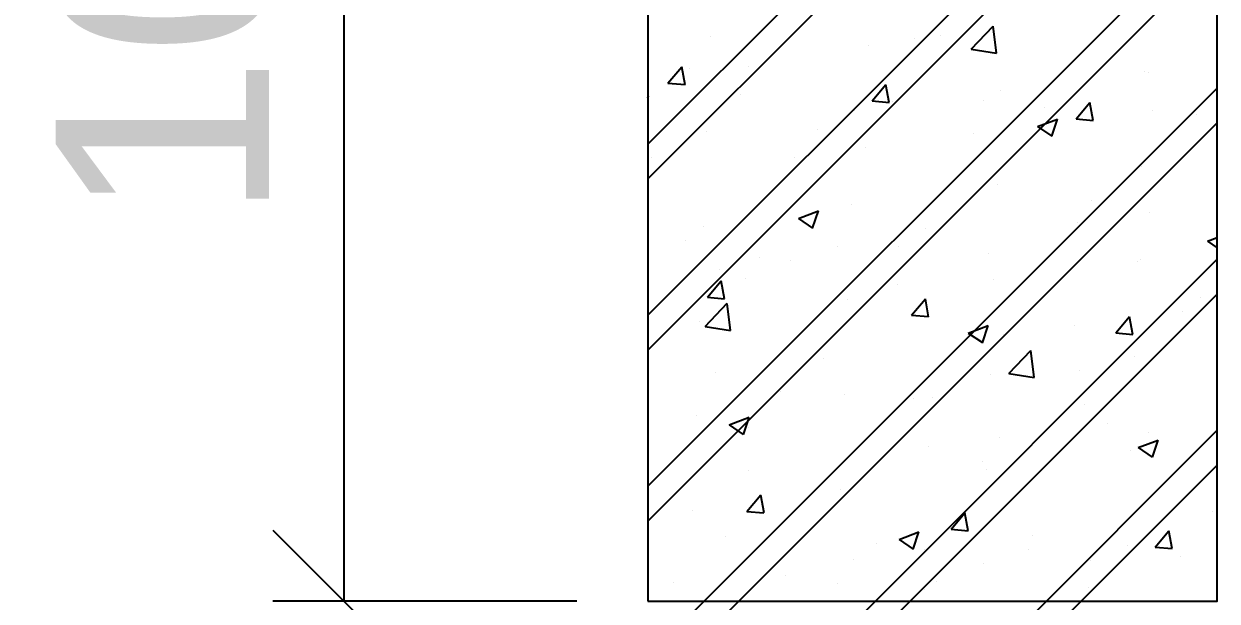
# Model space of a CAD drawing. Extents: x -1041800 to 1211622, y -13029 to 106851.
# Drawn here: x 97464 to 98303, y 13669 to 14074 of the extents above; entities that cross this region are included whole.
import ezdxf

# ---------------------------------------------------------------- set-up
doc = ezdxf.new("R2010")
doc.units = 0
doc.header["$MEASUREMENT"] = 0
doc.layers.get('0').update_dxf_attribs({"lineweight": 5})
doc.layers.add('Hatch', color=250, linetype='Continuous')
doc.layers.add('VAN', color=7, linetype='Continuous')
doc.styles.get("Standard").update_dxf_attribs({"font": 'arial.ttf'})
doc.dimstyles.new('TL100', dxfattribs={"dimscale": 0, "dimtxt": 200, "dimasz": 100, "dimexe": 50, "dimexo": 50, "dimgap": 50, "dimtad": 1, "dimdec": 0, "dimtxsty": 'Standard', "dimblk": 'OBLIQUE', "dimcen": 2.5, "dimclrd": 6, "dimclre": 6, "dimclrt": 3, "dimadec": 0, "dimazin": 0, "dimtfac": 1, "dimtdec": 0, "dimtmove": 0, "dimatfit": 3, "dimldrblk": 'OBLIQUE', "dimfxl": 1, "dimarcsym": 0})

# ---------------------------------------------------------------- blocks, each defined once
blk = doc.blocks.new('_Oblique')
at = {"color": 0, "linetype": 'ByBlock', "lineweight": -2}
blk.add_line((-0.5, -0.5), (0.5, 0.5), dxfattribs=at)
blk = doc.blocks.new('*D158')
at = {"layer": 'Defpoints', "color": 0, "transparency": 16777216}
for p in [(97688.99, 14668.62), (97902.55, 14668.62), (97902.55, 13668.62)]:
    blk.add_point(p, dxfattribs=at)
at = {"layer": 'VAN', "color": 6, "lineweight": -2, "transparency": 16777216}
for p, q in [((97852.55, 14668.62), (97638.99, 14668.62)), ((97688.99, 13668.62), (97688.99, 14668.62)), ((97852.55, 13668.62), (97638.99, 13668.62))]:
    blk.add_line(p, q, dxfattribs=at)
at = {"layer": 'VAN', "color": 6, "lineweight": -2, "transparency": 16777216, "xscale": 100, "yscale": 100, "zscale": 100}
for p, rotation in [((97688.99, 14668.62), 90), ((97688.99, 13668.62), 270)]:
    blk.add_blockref('_Oblique', p, dxfattribs=dict(at, rotation=rotation))
at = {"layer": 'VAN', "color": 3, "transparency": 16777216, "insert": (97562.41, 14168.62), "char_height": 150, "attachment_point": 5, "rotation": 90}
blk.add_mtext('1000', dxfattribs=at)

msp = doc.modelspace()

# ---------------------------------------------------------------- linework, layer by layer
at = {"layer": 'Hatch', "linetype": 'Continuous'}
for p, q in [((97902.55, 13989.87), (98302.55, 14389.87)), ((97902.55, 13965.37), (98302.55, 14365.37)), ((97902.55, 13869.66), (98302.55, 14269.66)), ((97902.55, 13845.16), (98302.55, 14245.16)), ((97902.55, 13749.45), (98302.55, 14149.45)), ((97902.55, 13724.95), (98302.55, 14124.95)), ((98129.64, 14056.59), (98145.22, 14072.83)), ((98147.43, 14053.77), (98145.23, 14072.76)), ((97946.35, 14065.29), (97946.35, 14065.29)), ((98090.11, 14064.18), (98090.11, 14064.18)), ((98107.93, 14066.05), (98107.93, 14066.05)), ((98057.86, 14059.46), (98057.86, 14059.46)), ((98129.64, 14056.59), (98147.42, 14053.83)), ((97916.64, 14032.71), (97926.29, 14044.2)), ((97928.61, 14031.59), (97926.3, 14044.12)), ((97931.55, 14042.83), (97931.55, 14042.83)), ((97973.48, 14044.16), (97973.48, 14044.16)), ((98251.5, 14040.59), (98251.5, 14040.59)), ((98254.67, 14040.29), (98254.67, 14040.29)), ((97916.64, 14032.71), (97928.6, 14031.66)), ((98060.1, 14020.16), (98069.74, 14031.65)), ((98072.06, 14019.04), (98069.75, 14031.57)), ((97502.55, 13229.24), (98302.55, 14029.24)), ((97902.55, 14023.37), (97902.92, 14023.51)), ((97902.55, 14022.32), (97902.93, 14023.44)), ((97967.63, 14024.45), (97967.63, 14024.45)), ((98150.48, 14027.79), (98150.48, 14027.79)), ((98047.79, 14013.71), (98047.79, 14013.71)), ((98060.1, 14020.16), (98072.05, 14019.11)), ((98074.4, 14019.94), (98074.4, 14019.94)), ((98138.04, 14020.27), (98138.04, 14020.27)), ((98181.16, 14015.43), (98181.16, 14015.43)), ((98203.55, 14007.61), (98213.19, 14019.1)), ((98215.51, 14006.49), (98213.2, 14019.02)), ((98257.38, 14013.77), (98257.38, 14013.77)), ((97502.55, 13204.74), (98302.55, 14004.74)), ((98176.34, 14002.12), (98190.35, 14007.5)), ((98186.3, 13995.34), (98190.36, 14007.42)), ((98203.55, 14007.61), (98215.5, 14006.56)), ((98287.93, 14010.92), (98287.93, 14010.92)), ((97943.92, 13998.71), (97943.92, 13998.71)), ((98021.4, 14000.25), (98021.4, 14000.25)), ((98131.07, 13997.14), (98131.07, 13997.14)), ((98176.34, 14002.12), (98186.29, 13995.41)), ((97904.76, 13980.23), (97904.76, 13980.23)), ((98005.25, 13980.58), (98005.25, 13980.58)), ((98055.32, 13987.17), (98055.32, 13987.17)), ((98249.07, 13974.02), (98249.07, 13974.02)), ((98148.05, 13961.21), (98148.05, 13961.21)), ((98045.36, 13947.13), (98045.36, 13947.13)), ((98214.42, 13950.28), (98214.42, 13950.28)), ((98008.3, 13937.61), (98022.3, 13942.99)), ((98008.3, 13937.61), (98018.25, 13930.9)), ((98018.26, 13930.83), (98022.31, 13942.91)), ((98254.83, 13941.48), (98254.83, 13941.48)), ((97941.48, 13932.13), (97941.48, 13932.13)), ((98097.78, 13930.26), (98097.78, 13930.26)), ((98204.76, 13934.89), (98204.76, 13934.89)), ((97928.68, 13922.25), (97928.68, 13922.25)), ((98295.72, 13921.6), (98302.55, 13924.22)), ((98295.72, 13921.6), (98302.55, 13916.99)), ((98035.45, 13917.74), (98035.45, 13917.74)), ((98078.45, 13918.26), (98078.45, 13918.26)), ((98142.21, 13913.23), (98142.21, 13913.23)), ((97502.55, 13109.03), (98302.55, 13909.03)), ((97981.14, 13910.24), (97981.14, 13910.24)), ((98002.7, 13908.29), (98002.7, 13908.29)), ((98246.64, 13907.44), (98246.64, 13907.44)), ((98248.98, 13908.72), (98248.98, 13908.72)), ((97952.64, 13901.7), (97952.64, 13901.7)), ((97970.85, 13895.39), (97970.85, 13895.39)), ((97944.39, 13882.27), (97954.04, 13893.76)), ((97956.36, 13881.15), (97954.05, 13893.69)), ((98077.62, 13890.88), (98077.62, 13890.88)), ((98145.62, 13894.63), (98145.62, 13894.63)), ((97502.55, 13084.53), (98302.55, 13884.53)), ((97944.39, 13882.27), (97956.35, 13881.22)), ((98042.93, 13880.55), (98042.93, 13880.55)), ((98087.85, 13869.72), (98097.49, 13881.21)), ((98099.81, 13868.6), (98097.5, 13881.14)), ((98184.38, 13886.37), (98184.38, 13886.37)), ((98291.15, 13881.86), (98291.15, 13881.86)), ((97942.71, 13861.77), (97958.28, 13878)), ((97960.5, 13858.95), (97958.29, 13877.94)), ((98277.96, 13872.57), (98277.96, 13872.57)), ((97939.05, 13865.56), (97939.05, 13865.56)), ((97942.71, 13861.77), (97960.49, 13859.01)), ((98087.85, 13869.72), (98099.8, 13868.67)), ((98127.68, 13857.09), (98141.68, 13862.47)), ((98137.64, 13850.31), (98141.69, 13862.39)), ((98202.22, 13862.6), (98202.22, 13862.6)), ((98231.3, 13857.17), (98240.94, 13868.66)), ((98243.26, 13856.05), (98240.95, 13868.58)), ((98127.68, 13857.09), (98137.63, 13850.38)), ((98152.15, 13856.01), (98152.15, 13856.01)), ((98231.3, 13857.17), (98243.25, 13856.12)), ((98025.84, 13839.38), (98025.84, 13839.38)), ((98156.15, 13828.66), (98171.73, 13844.9)), ((98173.95, 13825.84), (98171.74, 13844.84)), ((98244.21, 13840.86), (98244.21, 13840.86)), ((97950.09, 13829.4), (97950.09, 13829.4)), ((98156.15, 13828.66), (98173.94, 13825.91)), ((98206.16, 13830.95), (98206.16, 13830.95)), ((98143.19, 13828.05), (98143.19, 13828.05)), ((97995.66, 13816.08), (97995.66, 13816.08)), ((98040.5, 13813.97), (98040.5, 13813.97)), ((98102.42, 13811.57), (98102.42, 13811.57)), ((98089.52, 13810.93), (98089.52, 13810.93)), ((98209.19, 13807.06), (98209.19, 13807.06)), ((97936.62, 13798.98), (97936.62, 13798.98)), ((97959.63, 13792.58), (97973.64, 13797.96)), ((97969.59, 13785.8), (97973.65, 13797.88)), ((97502.55, 12988.83), (98302.55, 13788.83)), ((97959.63, 13792.58), (97969.58, 13785.87)), ((97972.89, 13790.9), (97972.89, 13790.9)), ((98225.35, 13793.69), (98225.35, 13793.69)), ((98254.08, 13787.03), (98254.08, 13787.03)), ((98149.6, 13783.72), (98149.6, 13783.72)), ((98247.06, 13776.57), (98261.06, 13781.94)), ((98257.02, 13769.78), (98261.07, 13781.87)), ((98099.53, 13777.12), (98099.53, 13777.12)), ((98241.77, 13774.28), (98241.77, 13774.28)), ((98247.06, 13776.57), (98257.01, 13769.86)), ((97502.55, 12964.33), (98302.55, 13764.33)), ((98137.45, 13767.01), (98137.45, 13767.01)), ((98140.75, 13761.48), (98140.75, 13761.48)), ((97973.22, 13760.49), (97973.22, 13760.49)), ((98020.81, 13746.99), (98020.81, 13746.99)), ((98038.07, 13747.39), (98038.07, 13747.39)), ((97972.14, 13731.83), (97981.79, 13743.32)), ((97984.11, 13730.71), (97981.8, 13743.25)), ((97934.19, 13732.4), (97934.19, 13732.4)), ((97972.14, 13731.83), (97984.1, 13730.79)), ((98115.6, 13719.28), (98125.24, 13730.77)), ((98127.56, 13718.16), (98125.25, 13730.7)), ((98299.04, 13731.43), (98299.04, 13731.43)), ((97904.17, 13726.97), (97904.17, 13726.97)), ((98115.6, 13719.28), (98127.55, 13718.24)), ((97956.71, 13713.88), (97956.71, 13713.88)), ((98079.02, 13712.06), (98093.02, 13717.44)), ((98079.02, 13712.06), (98088.96, 13705.35)), ((98088.97, 13705.28), (98093.03, 13717.36)), ((98172.73, 13714.8), (98172.73, 13714.8)), ((98259.05, 13706.73), (98268.69, 13718.22)), ((98271.01, 13705.61), (98268.7, 13718.15)), ((98063.48, 13709.37), (98063.48, 13709.37)), ((98096.99, 13704.83), (98096.99, 13704.83)), ((98170.24, 13704.86), (98170.24, 13704.86)), ((98239.34, 13707.7), (98239.34, 13707.7)), ((98259.05, 13706.73), (98271, 13705.68)), ((98046.92, 13698.24), (98046.92, 13698.24)), ((98138.32, 13694.9), (98138.32, 13694.9)), ((98213.83, 13697.02), (98213.83, 13697.02)), ((98277.01, 13700.35), (98277.01, 13700.35)), ((97998.88, 13687.02), (97998.88, 13687.02)), ((97920.61, 13681.61), (97920.61, 13681.61)), ((98035.63, 13680.81), (98035.63, 13680.81)), ((98105.65, 13682.51), (98105.65, 13682.51)), ((98212.41, 13677.99), (98212.41, 13677.99)), ((98097.19, 13677), (98097.19, 13677))]:
    msp.add_line(p, q, dxfattribs=at)
at = {"layer": 'VAN', "color": 0}
msp.add_lwpolyline([(97902.55, 13668.62), (98302.55, 13668.62), (98302.55, 14668.62), (97902.55, 14668.62)], close=True, dxfattribs=at)

# ---------------------------------------------------------------- dimensions: what is measured, and where the dimension line sits
dim = msp.add_linear_dim(base=(97688.99, 14668.62), p1=(97902.55, 13668.62), p2=(97902.55, 14668.62), angle=90, dimstyle='TL100', override={"dimscale": 1, "dimtxt": 150}, dxfattribs=at)
dim.commit()
dim.dimension.update_dxf_attribs({"geometry": '*D158', "text_midpoint": (97562.41, 14168.62)})

doc.saveas('drawing.dxf')
